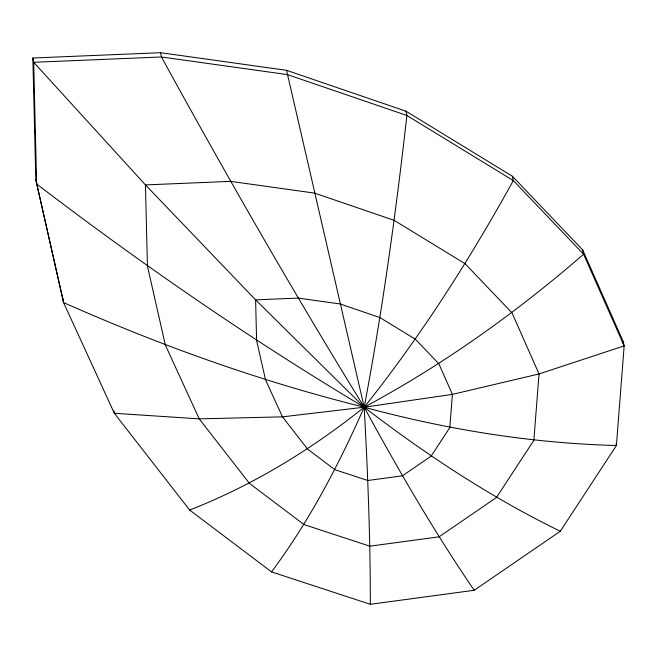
<?xml version="1.0" encoding="UTF-8"?>
<svg xmlns="http://www.w3.org/2000/svg" width="657" height="657" viewBox="0 0 657 657"><rect width="100%" height="100%" fill="white"/><g stroke="black" fill="none" stroke-linecap="round" stroke-linejoin="round"><path stroke-width="0.99" d="M623.05 343.595L623.206 341.566L582.669 249.915L512.403 176.281L405.985 111.197L286.575 70.332L160.571 52.7L32.85 58.013L35.806 179.706L63.532 302.557L114.343 413.286L189.668 510.054L271.538 571.902L370.31 604.3L474.19 590.282L560.29 531.258L616.397 445.52L624.15 345.894L623.206 341.566M271.538 571.902C309.275 521.132 338.733 464.967 364.2 407.209C420.726 336.376 469.492 259.827 513.322 180.585L512.403 176.281M189.668 510.054C252.937 485.219 311.229 449.643 364.2 407.209C443.04 364.914 516.057 312.798 583.605 254.226L582.669 249.915M560.29 531.258C490.557 497.234 425.679 454.381 364.2 407.209C250.621 339.464 141.772 264.18 36.636 184.009L33.679 62.292L32.85 58.013M474.19 590.282C434.039 531.423 398.232 469.771 364.2 407.209C293.433 292.332 226.287 175.279 161.425 56.978L160.571 52.7M35.806 179.706L62.694 298.229L63.548 300.093M616.02 443.779L616.397 445.52C531.053 443.237 446.538 429.497 364.2 407.209C260.969 381.618 160.702 345.648 63.532 302.557L62.694 298.229M405.985 111.197L406.888 115.484C395.9 213.172 382.448 310.597 364.2 407.209C367.764 472.851 370.417 538.551 370.31 604.3M286.575 70.332L364.2 407.209L452.394 394.381L539.027 373.948L624.15 345.894L583.605 254.226L513.322 180.585L406.888 115.484L287.454 74.611L161.425 56.978L33.679 62.292L145.452 184.913L255.606 299.863L364.2 407.209L282.494 416.842L199.219 418.862L114.343 413.286L113.833 410.674M452.394 394.381L449.807 427.584L431.107 456.155L402.421 475.824L367.797 480.497L334.881 469.706L307.591 449.092L282.494 416.842L265.559 379.935L256.591 340.433L255.606 299.863L298.179 298.097L340.186 303.969L379.984 317.594L415.462 339.291L438.884 363.83L452.394 394.381M539.027 373.948L533.862 440.346L496.462 497.489L439.073 536.835L369.834 546.181L303.994 524.582L249.43 483.363L199.219 418.862L165.35 345.056L147.423 266.036L145.452 184.913L230.607 181.365L314.604 193.117L394.208 220.366L465.156 263.753L512 312.847L539.027 373.948"/></g></svg>
